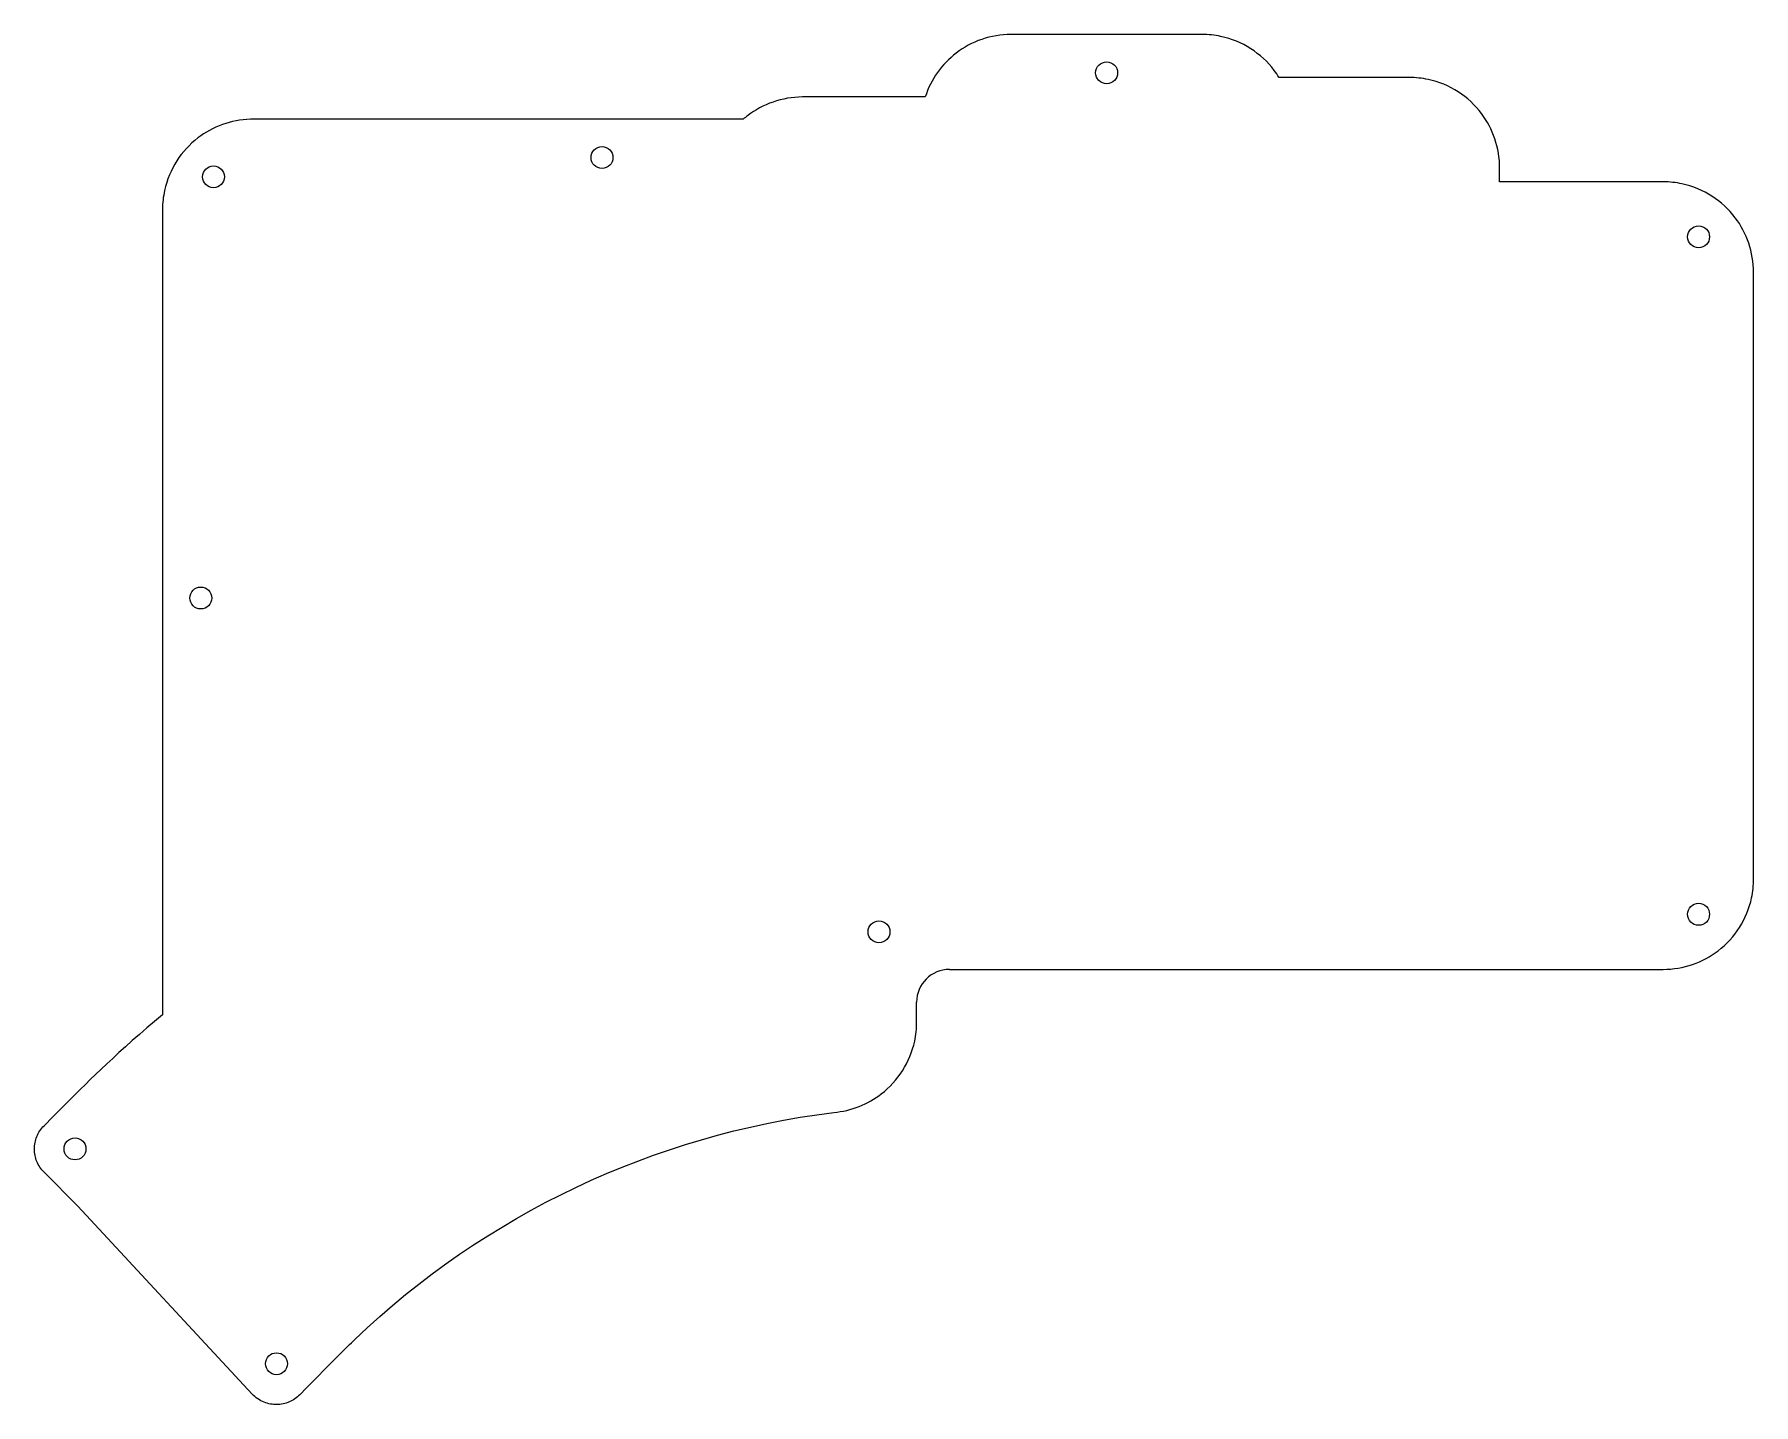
# Model space of a CAD drawing. Header units: millimetres. Extents: x -9 to 148, y -117 to 9.
import ezdxf

# ---------------------------------------------------------------- set-up
doc = ezdxf.new("R2010")
doc.units = ezdxf.units.MM
doc.layers.get('0').update_dxf_attribs({"linetype": 'CONTINUOUS'})

msp = doc.modelspace()

# ---------------------------------------------------------------- linework, layer by layer
for p, q in [((97.25, 8.51), (79.83, 8.51)), ((97.25, 8.51), (79.83, 8.51)), ((116.17, 4.58), (104.28, 4.58)), ((116.17, 4.58), (104.28, 4.58)), ((71.98, 2.8), (60.78, 2.8)), ((71.98, 2.8), (60.78, 2.8)), ((25.92, 0.77), (10.6, 0.77)), ((25.92, 0.77), (10.6, 0.77)), ((55.37, 0.77), (25.92, 0.77)), ((55.37, 0.77), (25.92, 0.77)), ((124.42, -4.95), (124.42, -3.69)), ((124.42, -4.95), (124.42, -3.69)), ((135.34, -4.95), (124.42, -4.95)), ((135.34, -4.95), (124.42, -4.95)), ((139.35, -4.95), (135.34, -4.95)), ((139.35, -4.95), (135.34, -4.95)), ((2.35, -7.48), (2.35, -78.4)), ((2.35, -7.48), (2.35, -78.4)), ((147.6, -68.58), (147.6, -13.21)), ((147.6, -68.58), (147.6, -13.21)), ((74.2, -76.84), (74.51, -76.84)), ((74.2, -76.84), (74.51, -76.84)), ((74.51, -76.84), (135.34, -76.84)), ((74.51, -76.84), (135.34, -76.84)), ((135.34, -76.84), (139.34, -76.84)), ((135.34, -76.84), (139.34, -76.84)), ((2.35, -78.4), (2.35, -80.98)), ((2.35, -78.4), (2.35, -80.98)), ((71.2, -81.03), (71.2, -79.84)), ((71.2, -81.03), (71.2, -79.84)), ((71.2, -81.66), (71.2, -81.03)), ((71.2, -81.66), (71.2, -81.03)), ((-8.46, -95.35), (-5.37, -98.45)), ((-8.46, -95.35), (-5.37, -98.45)), ((-5.37, -98.45), (10.55, -115.61)), ((-5.37, -98.45), (10.55, -115.61))]:
    msp.add_line(p, q)
for centre in [(88.54, 5.01), (88.54, 5.01), (42.48, -2.73), (42.48, -2.73), (7.01, -4.49), (7.01, -4.49), (142.58, -9.97), (142.58, -9.97), (5.85, -42.94), (5.85, -42.94), (142.58, -71.81), (142.58, -71.81), (67.76, -73.41), (67.76, -73.41), (-5.63, -93.23), (-5.63, -93.23), (12.76, -112.84), (12.76, -112.84)]:
    msp.add_circle(centre, 1)
for centre, radius, start, end in [((10.62, -7.31), 8.08, 90.0996, 91.6442), ((10.62, -7.31), 8.08, 90.0996, 91.6442), ((74.2, -79.84), 3, 90.0058, 179.9987), ((74.2, -79.84), 3, 90.0058, 179.9987)]:
    msp.add_arc(centre, radius, start, end)
for points, knots in [([(79.83, 8.51), (79.83, 8.51), (79.83, 8.51), (79.83, 8.51), (79.82, 8.51), (79.82, 8.51), (79.82, 8.51), (77.97, 8.51), (76.19, 7.87), (74.81, 6.81), (73.51, 5.8), (72.51, 4.42), (71.98, 2.8)], [-0.0057042, -0.0057042, -0.0057042, -0.0057042, -0.0028521, -0.0028521, -0.0028521, 0, 0, 0, 0.4137463, 0.4137463, 0.4137463, 0.8062583, 0.8062583, 0.8062583, 0.8062583]), ([(79.83, 8.51), (79.83, 8.51), (79.83, 8.51), (79.83, 8.51), (79.82, 8.51), (79.82, 8.51), (79.82, 8.51), (77.97, 8.51), (76.19, 7.87), (74.81, 6.81), (73.51, 5.8), (72.51, 4.42), (71.98, 2.8)], [-0.0057042, -0.0057042, -0.0057042, -0.0057042, -0.0028521, -0.0028521, -0.0028521, 0, 0, 0, 0.4137463, 0.4137463, 0.4137463, 0.8062583, 0.8062583, 0.8062583, 0.8062583]), ([(104.28, 4.58), (104.14, 4.8), (104, 5.02), (103.84, 5.22), (102.66, 6.79), (100.94, 7.91), (98.95, 8.33), (98.4, 8.45), (97.83, 8.51), (97.26, 8.51), (97.26, 8.51), (97.26, 8.51), (97.26, 8.51), (97.25, 8.51), (97.25, 8.51), (97.25, 8.51)], [0.3472526, 0.3472526, 0.3472526, 0.3472526, 0.408667, 0.408667, 0.408667, 0.8714823, 0.8714823, 0.8714823, 1, 1, 1, 1.0028491, 1.0028491, 1.0028491, 1.0056982, 1.0056982, 1.0056982, 1.0056982]), ([(104.28, 4.58), (104.14, 4.8), (104, 5.02), (103.84, 5.22), (102.66, 6.79), (100.94, 7.91), (98.95, 8.33), (98.4, 8.45), (97.83, 8.51), (97.26, 8.51), (97.26, 8.51), (97.26, 8.51), (97.26, 8.51), (97.25, 8.51), (97.25, 8.51), (97.25, 8.51)], [0.3472526, 0.3472526, 0.3472526, 0.3472526, 0.408667, 0.408667, 0.408667, 0.8714823, 0.8714823, 0.8714823, 1, 1, 1, 1.0028491, 1.0028491, 1.0028491, 1.0056982, 1.0056982, 1.0056982, 1.0056982]), ([(124.42, -3.69), (124.43, -1.86), (123.8, -0.09), (122.76, 1.29), (121.59, 2.85), (119.87, 3.98), (117.88, 4.4), (117.32, 4.51), (116.75, 4.58), (116.18, 4.58), (116.18, 4.58), (116.18, 4.58), (116.18, 4.58), (116.18, 4.58), (116.18, 4.58), (116.17, 4.58)], [0.001515, 0.001515, 0.001515, 0.001515, 0.408676, 0.408676, 0.408676, 0.871477, 0.871477, 0.871477, 1, 1, 1, 1.002838, 1.002838, 1.002838, 1.005677, 1.005677, 1.005677, 1.005677]), ([(124.42, -3.69), (124.43, -1.86), (123.8, -0.09), (122.76, 1.29), (121.59, 2.85), (119.87, 3.98), (117.88, 4.4), (117.32, 4.51), (116.75, 4.58), (116.18, 4.58), (116.18, 4.58), (116.18, 4.58), (116.18, 4.58), (116.18, 4.58), (116.18, 4.58), (116.17, 4.58)], [0.001515, 0.001515, 0.001515, 0.001515, 0.408676, 0.408676, 0.408676, 0.871477, 0.871477, 0.871477, 1, 1, 1, 1.002838, 1.002838, 1.002838, 1.005677, 1.005677, 1.005677, 1.005677]), ([(60.78, 2.8), (60.78, 2.8), (60.78, 2.8), (60.78, 2.8), (60.77, 2.8), (60.77, 2.8), (60.77, 2.8), (58.92, 2.79), (57.14, 2.15), (55.76, 1.09), (55.63, 0.99), (55.5, 0.88), (55.37, 0.77)], [-0.0056828, -0.0056828, -0.0056828, -0.0056828, -0.0028414, -0.0028414, -0.0028414, 0, 0, 0, 0.4137364, 0.4137364, 0.4137364, 0.4546196, 0.4546196, 0.4546196, 0.4546196]), ([(60.78, 2.8), (60.78, 2.8), (60.78, 2.8), (60.78, 2.8), (60.77, 2.8), (60.77, 2.8), (60.77, 2.8), (58.92, 2.79), (57.14, 2.15), (55.76, 1.09), (55.63, 0.99), (55.5, 0.88), (55.37, 0.77)], [-0.0056828, -0.0056828, -0.0056828, -0.0056828, -0.0028414, -0.0028414, -0.0028414, 0, 0, 0, 0.4137364, 0.4137364, 0.4137364, 0.4546196, 0.4546196, 0.4546196, 0.4546196]), ([(10.39, 0.76), (8.61, 0.71), (6.92, 0.08), (5.59, -0.94), (4.08, -2.1), (2.97, -3.78), (2.55, -5.73), (2.42, -6.3), (2.36, -6.88), (2.35, -7.47), (2.35, -7.47), (2.35, -7.48), (2.35, -7.48), (2.35, -7.48), (2.35, -7.48), (2.35, -7.48)], [0.0157262, 0.0157262, 0.0157262, 0.0157262, 0.4134611, 0.4134611, 0.4134611, 0.8679571, 0.8679571, 0.8679571, 1, 1, 1, 1.0032943, 1.0032943, 1.0032943, 1.0065885, 1.0065885, 1.0065885, 1.0065885]), ([(10.39, 0.76), (8.61, 0.71), (6.92, 0.08), (5.59, -0.94), (4.08, -2.1), (2.97, -3.78), (2.55, -5.73), (2.42, -6.3), (2.36, -6.88), (2.35, -7.47), (2.35, -7.47), (2.35, -7.48), (2.35, -7.48), (2.35, -7.48), (2.35, -7.48), (2.35, -7.48)], [0.0157262, 0.0157262, 0.0157262, 0.0157262, 0.4134611, 0.4134611, 0.4134611, 0.8679571, 0.8679571, 0.8679571, 1, 1, 1, 1.0032943, 1.0032943, 1.0032943, 1.0065885, 1.0065885, 1.0065885, 1.0065885]), ([(147.6, -13.21), (147.6, -11.38), (146.97, -9.61), (145.93, -8.23), (144.76, -6.68), (143.05, -5.55), (141.06, -5.13), (140.51, -5.01), (139.93, -4.95), (139.36, -4.95), (139.36, -4.95), (139.36, -4.95), (139.36, -4.95), (139.35, -4.95), (139.35, -4.95), (139.35, -4.95)], [0.001179, 0.001179, 0.001179, 0.001179, 0.409275, 0.409275, 0.409275, 0.871026, 0.871026, 0.871026, 1, 1, 1, 1.00254, 1.00254, 1.00254, 1.005079, 1.005079, 1.005079, 1.005079]), ([(147.6, -13.21), (147.6, -11.38), (146.97, -9.61), (145.93, -8.23), (144.76, -6.68), (143.05, -5.55), (141.06, -5.13), (140.51, -5.01), (139.93, -4.95), (139.36, -4.95), (139.36, -4.95), (139.36, -4.95), (139.36, -4.95), (139.35, -4.95), (139.35, -4.95), (139.35, -4.95)], [0.001179, 0.001179, 0.001179, 0.001179, 0.409275, 0.409275, 0.409275, 0.871026, 0.871026, 0.871026, 1, 1, 1, 1.00254, 1.00254, 1.00254, 1.005079, 1.005079, 1.005079, 1.005079]), ([(139.34, -76.84), (141.19, -76.84), (142.98, -76.21), (144.37, -75.14), (145.9, -73.97), (147.01, -72.26), (147.42, -70.3), (147.54, -69.74), (147.6, -69.16), (147.6, -68.58)], [0.0012037, 0.0012037, 0.0012037, 0.0012037, 0.4142711, 0.4142711, 0.4142711, 0.869483, 0.869483, 0.869483, 0.9988224, 0.9988224, 0.9988224, 0.9988224]), ([(139.34, -76.84), (141.19, -76.84), (142.98, -76.21), (144.37, -75.14), (145.9, -73.97), (147.01, -72.26), (147.42, -70.3), (147.54, -69.74), (147.6, -69.16), (147.6, -68.58)], [0.0012037, 0.0012037, 0.0012037, 0.0012037, 0.4142711, 0.4142711, 0.4142711, 0.869483, 0.869483, 0.869483, 0.9988224, 0.9988224, 0.9988224, 0.9988224]), ([(2.35, -80.98), (-1.62, -84.28), (-4.37, -87.02), (-7.01, -89.66), (-7.73, -90.38), (-8.46, -91.11)], [-1.919402, -1.919402, -1.919402, -1.919402, -1.105848, -1.105848, -0.799225, -0.799225, -0.799225, -0.799225]), ([(2.35, -80.98), (-1.62, -84.28), (-4.37, -87.02), (-7.01, -89.66), (-7.73, -90.38), (-8.46, -91.11)], [-1.919402, -1.919402, -1.919402, -1.919402, -1.105848, -1.105848, -0.799225, -0.799225, -0.799225, -0.799225]), ([(63.63, -89.9), (65.24, -89.76), (66.76, -89.15), (67.97, -88.21), (69.49, -87.04), (70.6, -85.34), (71.02, -83.38), (71.13, -82.82), (71.2, -82.24), (71.2, -81.66)], [0.0522733, 0.0522733, 0.0522733, 0.0522733, 0.4148308, 0.4148308, 0.4148308, 0.8698473, 0.8698473, 0.8698473, 1, 1, 1, 1]), ([(63.63, -89.9), (65.24, -89.76), (66.76, -89.15), (67.97, -88.21), (69.49, -87.04), (70.6, -85.34), (71.02, -83.38), (71.13, -82.82), (71.2, -82.24), (71.2, -81.66)], [0.0522733, 0.0522733, 0.0522733, 0.0522733, 0.4148308, 0.4148308, 0.4148308, 0.8698473, 0.8698473, 0.8698473, 1, 1, 1, 1]), ([(-8.46, -95.35), (-8.74, -95.07), (-8.96, -94.74), (-9.26, -94.02), (-9.33, -93.63), (-9.34, -92.85), (-9.26, -92.46), (-9.04, -91.92), (-8.95, -91.74), (-8.73, -91.4), (-8.6, -91.25), (-8.46, -91.11)], [0, 0, 0, 0, 0.1171933, 0.1171933, 0.2343867, 0.2343867, 0.35158, 0.35158, 0.4118663, 0.4118663, 0.4721526, 0.4721526, 0.4721526, 0.4721526]), ([(-8.46, -95.35), (-8.74, -95.07), (-8.96, -94.74), (-9.26, -94.02), (-9.33, -93.63), (-9.34, -92.85), (-9.26, -92.46), (-9.04, -91.92), (-8.95, -91.74), (-8.73, -91.4), (-8.6, -91.25), (-8.46, -91.11)], [0, 0, 0, 0, 0.1171933, 0.1171933, 0.2343867, 0.2343867, 0.35158, 0.35158, 0.4118663, 0.4118663, 0.4721526, 0.4721526, 0.4721526, 0.4721526]), ([(14.88, -115.67), (14.61, -115.95), (14.28, -116.17), (13.57, -116.48), (13.18, -116.56), (12.4, -116.57), (12.01, -116.5), (11.44, -116.28), (11.24, -116.17), (10.87, -115.92), (10.7, -115.77), (10.55, -115.61)], [0, 0, 0, 0, 0.1171933, 0.1171933, 0.2343867, 0.2343867, 0.35158, 0.35158, 0.4188028, 0.4188028, 0.4860255, 0.4860255, 0.4860255, 0.4860255]), ([(14.88, -115.67), (14.61, -115.95), (14.28, -116.17), (13.57, -116.48), (13.18, -116.56), (12.4, -116.57), (12.01, -116.5), (11.44, -116.28), (11.24, -116.17), (10.87, -115.92), (10.7, -115.77), (10.55, -115.61)], [0, 0, 0, 0, 0.1171933, 0.1171933, 0.2343867, 0.2343867, 0.35158, 0.35158, 0.4188028, 0.4188028, 0.4860255, 0.4860255, 0.4860255, 0.4860255])]:
    msp.add_open_spline(points, degree=3, knots=knots)
for points in [[(19.91, -110.62), (31.88, -99.2), (47.21, -91.93), (63.63, -89.9)], [(19.91, -110.62), (31.88, -99.2), (47.21, -91.93), (63.63, -89.9)], [(14.88, -115.67), (18.44, -112.06), (19.07, -111.43), (19.91, -110.62)], [(14.88, -115.67), (18.44, -112.06), (19.07, -111.43), (19.91, -110.62)]]:
    msp.add_open_spline(points, degree=3)

doc.saveas('drawing.dxf')
